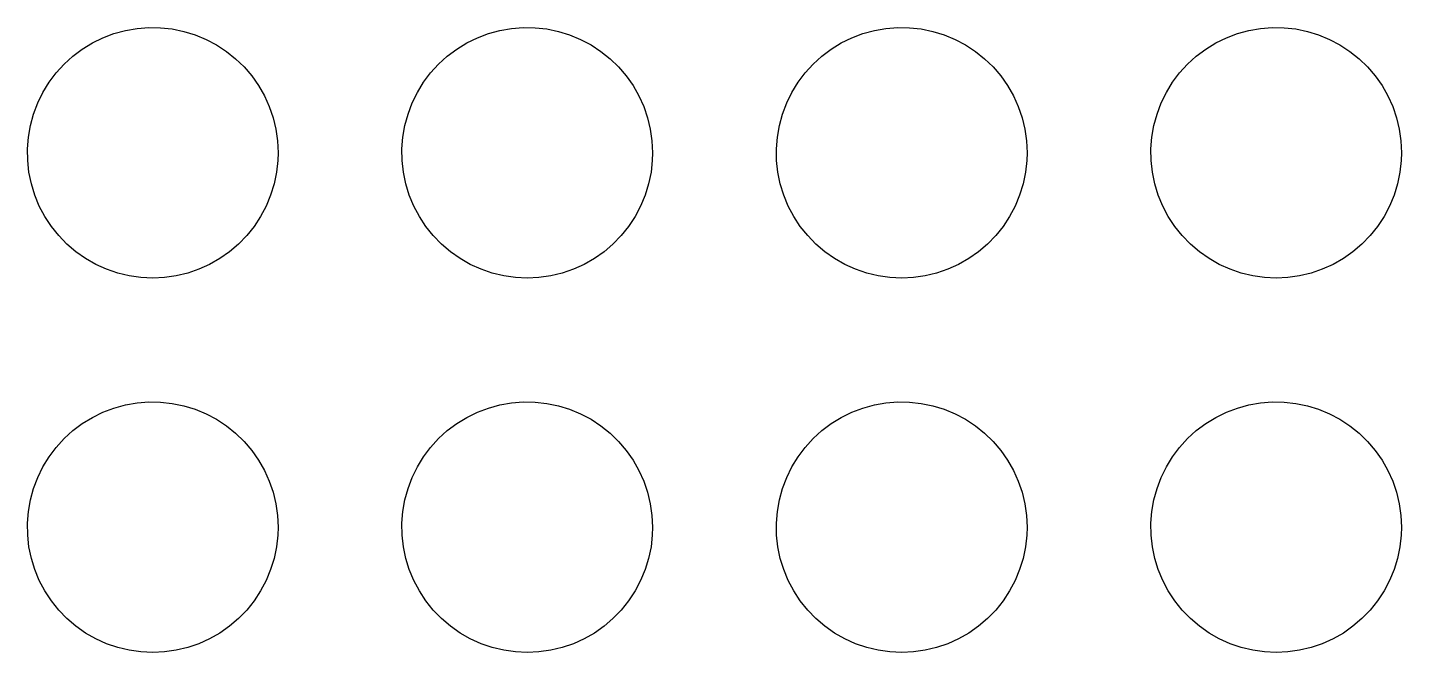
# Model space of a CAD drawing. Extents: x 3.64 to 6.16, y -3.55 to -2.21.
# Drawn here: x 4.2925 to 4.6594, y -2.4061 to -2.2392 of the extents above; entities that cross this region are included whole.
import ezdxf

# ---------------------------------------------------------------- set-up
doc = ezdxf.new("R2010")
doc.units = 0
doc.header["$MEASUREMENT"] = 0
doc.layers.add('BLACK', color=7, linetype='CONTINUOUS')

msp = doc.modelspace()

# ---------------------------------------------------------------- linework, layer by layer
at = {"layer": 'BLACK', "linetype": 'CONTINUOUS'}
for p, q in [((4.31269, -2.24193), (4.31564, -2.24081)), ((4.31564, -2.24081), (4.31868, -2.23998)), ((4.31868, -2.23998), (4.32179, -2.23944)), ((4.32179, -2.23944), (4.32493, -2.23919)), ((4.32493, -2.23919), (4.32809, -2.23924)), ((4.32809, -2.23924), (4.33122, -2.23959)), ((4.33122, -2.23959), (4.33431, -2.24022)), ((4.33431, -2.24022), (4.33732, -2.24115)), ((4.33732, -2.24115), (4.34023, -2.24236)), ((4.41269, -2.24193), (4.41564, -2.24081)), ((4.41564, -2.24081), (4.41868, -2.23998)), ((4.41868, -2.23998), (4.42179, -2.23944)), ((4.42179, -2.23944), (4.42493, -2.23919)), ((4.42493, -2.23919), (4.42809, -2.23924)), ((4.42809, -2.23924), (4.43122, -2.23959)), ((4.43122, -2.23959), (4.43431, -2.24022)), ((4.43431, -2.24022), (4.43732, -2.24115)), ((4.43732, -2.24115), (4.44023, -2.24236)), ((4.51269, -2.24193), (4.51564, -2.24081)), ((4.51564, -2.24081), (4.51868, -2.23998)), ((4.51868, -2.23998), (4.52179, -2.23944)), ((4.52179, -2.23944), (4.52493, -2.23919)), ((4.52493, -2.23919), (4.52809, -2.23924)), ((4.52809, -2.23924), (4.53122, -2.23959)), ((4.53122, -2.23959), (4.53431, -2.24022)), ((4.53431, -2.24022), (4.53732, -2.24115)), ((4.53732, -2.24115), (4.54023, -2.24236)), ((4.61269, -2.24193), (4.61564, -2.24081)), ((4.61564, -2.24081), (4.61868, -2.23998)), ((4.61868, -2.23998), (4.62179, -2.23944)), ((4.62179, -2.23944), (4.62493, -2.23919)), ((4.62493, -2.23919), (4.62809, -2.23924)), ((4.62809, -2.23924), (4.63122, -2.23959)), ((4.63122, -2.23959), (4.63431, -2.24022)), ((4.63431, -2.24022), (4.63732, -2.24115)), ((4.63732, -2.24115), (4.64023, -2.24236)), ((4.30465, -2.24685), (4.30717, -2.24496)), ((4.30717, -2.24496), (4.30986, -2.24331)), ((4.30986, -2.24331), (4.31269, -2.24193)), ((4.34023, -2.24236), (4.34302, -2.24383)), ((4.34302, -2.24383), (4.34565, -2.24556)), ((4.40465, -2.24685), (4.40717, -2.24496)), ((4.40717, -2.24496), (4.40986, -2.24331)), ((4.40986, -2.24331), (4.41269, -2.24193)), ((4.44023, -2.24236), (4.44302, -2.24383)), ((4.44302, -2.24383), (4.44565, -2.24556)), ((4.50465, -2.24685), (4.50717, -2.24496)), ((4.50717, -2.24496), (4.50986, -2.24331)), ((4.50986, -2.24331), (4.51269, -2.24193)), ((4.54023, -2.24236), (4.54302, -2.24383)), ((4.54302, -2.24383), (4.54565, -2.24556)), ((4.60465, -2.24685), (4.60717, -2.24496)), ((4.60717, -2.24496), (4.60986, -2.24331)), ((4.60986, -2.24331), (4.61269, -2.24193)), ((4.64023, -2.24236), (4.64302, -2.24383)), ((4.64302, -2.24383), (4.64565, -2.24556)), ((4.3002, -2.25131), (4.30232, -2.24897)), ((4.30232, -2.24897), (4.30465, -2.24685)), ((4.34565, -2.24556), (4.34811, -2.24754)), ((4.34811, -2.24754), (4.35038, -2.24973)), ((4.4002, -2.25131), (4.40232, -2.24897)), ((4.40232, -2.24897), (4.40465, -2.24685)), ((4.44565, -2.24556), (4.44811, -2.24754)), ((4.44811, -2.24754), (4.45038, -2.24973)), ((4.5002, -2.25131), (4.50232, -2.24897)), ((4.50232, -2.24897), (4.50465, -2.24685)), ((4.54565, -2.24556), (4.54811, -2.24754)), ((4.54811, -2.24754), (4.55038, -2.24973)), ((4.6002, -2.25131), (4.60232, -2.24897)), ((4.60232, -2.24897), (4.60465, -2.24685)), ((4.64565, -2.24556), (4.64811, -2.24754)), ((4.64811, -2.24754), (4.65038, -2.24973)), ((4.29831, -2.25383), (4.3002, -2.25131)), ((4.35038, -2.24973), (4.35243, -2.25213)), ((4.35243, -2.25213), (4.35424, -2.25471)), ((4.39831, -2.25383), (4.4002, -2.25131)), ((4.45038, -2.24973), (4.45243, -2.25213)), ((4.45243, -2.25213), (4.45424, -2.25471)), ((4.49831, -2.25383), (4.5002, -2.25131)), ((4.55038, -2.24973), (4.55243, -2.25213)), ((4.55243, -2.25213), (4.55424, -2.25471)), ((4.59831, -2.25383), (4.6002, -2.25131)), ((4.65038, -2.24973), (4.65243, -2.25213)), ((4.65243, -2.25213), (4.65424, -2.25471)), ((4.29666, -2.25652), (4.29831, -2.25383)), ((4.35424, -2.25471), (4.3558, -2.25745)), ((4.39666, -2.25652), (4.39831, -2.25383)), ((4.45424, -2.25471), (4.4558, -2.25745)), ((4.49666, -2.25652), (4.49831, -2.25383)), ((4.55424, -2.25471), (4.5558, -2.25745)), ((4.59666, -2.25652), (4.59831, -2.25383)), ((4.65424, -2.25471), (4.6558, -2.25745)), ((4.29416, -2.2623), (4.29527, -2.25935)), ((4.29527, -2.25935), (4.29666, -2.25652)), ((4.3558, -2.25745), (4.3571, -2.26032)), ((4.39416, -2.2623), (4.39527, -2.25935)), ((4.39527, -2.25935), (4.39666, -2.25652)), ((4.4558, -2.25745), (4.4571, -2.26032)), ((4.49416, -2.2623), (4.49527, -2.25935)), ((4.49527, -2.25935), (4.49666, -2.25652)), ((4.5558, -2.25745), (4.5571, -2.26032)), ((4.59416, -2.2623), (4.59527, -2.25935)), ((4.59527, -2.25935), (4.59666, -2.25652)), ((4.6558, -2.25745), (4.6571, -2.26032)), ((4.29333, -2.26534), (4.29416, -2.2623)), ((4.3571, -2.26032), (4.35812, -2.2633)), ((4.35812, -2.2633), (4.35886, -2.26637)), ((4.39333, -2.26534), (4.39416, -2.2623)), ((4.4571, -2.26032), (4.45812, -2.2633)), ((4.45812, -2.2633), (4.45886, -2.26637)), ((4.49333, -2.26534), (4.49416, -2.2623)), ((4.5571, -2.26032), (4.55812, -2.2633)), ((4.55812, -2.2633), (4.55886, -2.26637)), ((4.59333, -2.26534), (4.59416, -2.2623)), ((4.6571, -2.26032), (4.65812, -2.2633)), ((4.65812, -2.2633), (4.65886, -2.26637)), ((4.29278, -2.26844), (4.29333, -2.26534)), ((4.35886, -2.26637), (4.3593, -2.26949)), ((4.39278, -2.26844), (4.39333, -2.26534)), ((4.45886, -2.26637), (4.4593, -2.26949)), ((4.49278, -2.26844), (4.49333, -2.26534)), ((4.55886, -2.26637), (4.5593, -2.26949)), ((4.59278, -2.26844), (4.59333, -2.26534)), ((4.65886, -2.26637), (4.6593, -2.26949)), ((4.29254, -2.27159), (4.29278, -2.26844)), ((4.3593, -2.26949), (4.35945, -2.27264)), ((4.39254, -2.27159), (4.39278, -2.26844)), ((4.4593, -2.26949), (4.45945, -2.27264)), ((4.49254, -2.27159), (4.49278, -2.26844)), ((4.5593, -2.26949), (4.55945, -2.27264)), ((4.59254, -2.27159), (4.59278, -2.26844)), ((4.6593, -2.26949), (4.65945, -2.27264)), ((4.29259, -2.27474), (4.29254, -2.27159)), ((4.29293, -2.27787), (4.29259, -2.27474)), ((4.35938, -2.27474), (4.35904, -2.27787)), ((4.35945, -2.27264), (4.35938, -2.27474)), ((4.39259, -2.27474), (4.39254, -2.27159)), ((4.39293, -2.27787), (4.39259, -2.27474)), ((4.45938, -2.27474), (4.45904, -2.27787)), ((4.45945, -2.27264), (4.45938, -2.27474)), ((4.49259, -2.27474), (4.49254, -2.27159)), ((4.49293, -2.27787), (4.49259, -2.27474)), ((4.55938, -2.27474), (4.55904, -2.27787)), ((4.55945, -2.27264), (4.55938, -2.27474)), ((4.59259, -2.27474), (4.59254, -2.27159)), ((4.59293, -2.27787), (4.59259, -2.27474)), ((4.65938, -2.27474), (4.65904, -2.27787)), ((4.65945, -2.27264), (4.65938, -2.27474)), ((4.29357, -2.28096), (4.29293, -2.27787)), ((4.35904, -2.27787), (4.3584, -2.28096)), ((4.39357, -2.28096), (4.39293, -2.27787)), ((4.45904, -2.27787), (4.4584, -2.28096)), ((4.49357, -2.28096), (4.49293, -2.27787)), ((4.55904, -2.27787), (4.5584, -2.28096)), ((4.59357, -2.28096), (4.59293, -2.27787)), ((4.65904, -2.27787), (4.6584, -2.28096)), ((4.2945, -2.28397), (4.29357, -2.28096)), ((4.3584, -2.28096), (4.35747, -2.28397)), ((4.3945, -2.28397), (4.39357, -2.28096)), ((4.4584, -2.28096), (4.45747, -2.28397)), ((4.4945, -2.28397), (4.49357, -2.28096)), ((4.5584, -2.28096), (4.55747, -2.28397)), ((4.5945, -2.28397), (4.59357, -2.28096)), ((4.6584, -2.28096), (4.65747, -2.28397)), ((4.2957, -2.28689), (4.2945, -2.28397)), ((4.35747, -2.28397), (4.35626, -2.28689)), ((4.3957, -2.28689), (4.3945, -2.28397)), ((4.45747, -2.28397), (4.45626, -2.28689)), ((4.4957, -2.28689), (4.4945, -2.28397)), ((4.55747, -2.28397), (4.55626, -2.28689)), ((4.5957, -2.28689), (4.5945, -2.28397)), ((4.65747, -2.28397), (4.65626, -2.28689)), ((4.29718, -2.28967), (4.2957, -2.28689)), ((4.35626, -2.28689), (4.35479, -2.28967)), ((4.39718, -2.28967), (4.3957, -2.28689)), ((4.45626, -2.28689), (4.45479, -2.28967)), ((4.49718, -2.28967), (4.4957, -2.28689)), ((4.55626, -2.28689), (4.55479, -2.28967)), ((4.59718, -2.28967), (4.5957, -2.28689)), ((4.65626, -2.28689), (4.65479, -2.28967)), ((4.29891, -2.29231), (4.29718, -2.28967)), ((4.30088, -2.29477), (4.29891, -2.29231)), ((4.35306, -2.29231), (4.35109, -2.29477)), ((4.35479, -2.28967), (4.35306, -2.29231)), ((4.39891, -2.29231), (4.39718, -2.28967)), ((4.40088, -2.29477), (4.39891, -2.29231)), ((4.45306, -2.29231), (4.45109, -2.29477)), ((4.45479, -2.28967), (4.45306, -2.29231)), ((4.49891, -2.29231), (4.49718, -2.28967)), ((4.50088, -2.29477), (4.49891, -2.29231)), ((4.55306, -2.29231), (4.55109, -2.29477)), ((4.55479, -2.28967), (4.55306, -2.29231)), ((4.59891, -2.29231), (4.59718, -2.28967)), ((4.60088, -2.29477), (4.59891, -2.29231)), ((4.65306, -2.29231), (4.65109, -2.29477)), ((4.65479, -2.28967), (4.65306, -2.29231)), ((4.30308, -2.29703), (4.30088, -2.29477)), ((4.35109, -2.29477), (4.34889, -2.29703)), ((4.40308, -2.29703), (4.40088, -2.29477)), ((4.45109, -2.29477), (4.44889, -2.29703)), ((4.50308, -2.29703), (4.50088, -2.29477)), ((4.55109, -2.29477), (4.54889, -2.29703)), ((4.60308, -2.29703), (4.60088, -2.29477)), ((4.65109, -2.29477), (4.64889, -2.29703)), ((4.30547, -2.29908), (4.30308, -2.29703)), ((4.30805, -2.30089), (4.30547, -2.29908)), ((4.34649, -2.29908), (4.34392, -2.30089)), ((4.34889, -2.29703), (4.34649, -2.29908)), ((4.40547, -2.29908), (4.40308, -2.29703)), ((4.40805, -2.30089), (4.40547, -2.29908)), ((4.44649, -2.29908), (4.44392, -2.30089)), ((4.44889, -2.29703), (4.44649, -2.29908)), ((4.50547, -2.29908), (4.50308, -2.29703)), ((4.50805, -2.30089), (4.50547, -2.29908)), ((4.54649, -2.29908), (4.54392, -2.30089)), ((4.54889, -2.29703), (4.54649, -2.29908)), ((4.60547, -2.29908), (4.60308, -2.29703)), ((4.60805, -2.30089), (4.60547, -2.29908)), ((4.64649, -2.29908), (4.64392, -2.30089)), ((4.64889, -2.29703), (4.64649, -2.29908)), ((4.31079, -2.30245), (4.30805, -2.30089)), ((4.31367, -2.30375), (4.31079, -2.30245)), ((4.31665, -2.30477), (4.31367, -2.30375)), ((4.3383, -2.30375), (4.33532, -2.30477)), ((4.34118, -2.30245), (4.3383, -2.30375)), ((4.34392, -2.30089), (4.34118, -2.30245)), ((4.41079, -2.30245), (4.40805, -2.30089)), ((4.41367, -2.30375), (4.41079, -2.30245)), ((4.41665, -2.30477), (4.41367, -2.30375)), ((4.4383, -2.30375), (4.43532, -2.30477)), ((4.44118, -2.30245), (4.4383, -2.30375)), ((4.44392, -2.30089), (4.44118, -2.30245)), ((4.51079, -2.30245), (4.50805, -2.30089)), ((4.51367, -2.30375), (4.51079, -2.30245)), ((4.51665, -2.30477), (4.51367, -2.30375)), ((4.5383, -2.30375), (4.53532, -2.30477)), ((4.54118, -2.30245), (4.5383, -2.30375)), ((4.54392, -2.30089), (4.54118, -2.30245)), ((4.61079, -2.30245), (4.60805, -2.30089)), ((4.61367, -2.30375), (4.61079, -2.30245)), ((4.61665, -2.30477), (4.61367, -2.30375)), ((4.6383, -2.30375), (4.63532, -2.30477)), ((4.64118, -2.30245), (4.6383, -2.30375)), ((4.64392, -2.30089), (4.64118, -2.30245)), ((4.31971, -2.30551), (4.31665, -2.30477)), ((4.32283, -2.30595), (4.31971, -2.30551)), ((4.32598, -2.3061), (4.32283, -2.30595)), ((4.32913, -2.30595), (4.32598, -2.3061)), ((4.33225, -2.30551), (4.32913, -2.30595)), ((4.33532, -2.30477), (4.33225, -2.30551)), ((4.41971, -2.30551), (4.41665, -2.30477)), ((4.42283, -2.30595), (4.41971, -2.30551)), ((4.42598, -2.3061), (4.42283, -2.30595)), ((4.42913, -2.30595), (4.42598, -2.3061)), ((4.43225, -2.30551), (4.42913, -2.30595)), ((4.43532, -2.30477), (4.43225, -2.30551)), ((4.51971, -2.30551), (4.51665, -2.30477)), ((4.52283, -2.30595), (4.51971, -2.30551)), ((4.52598, -2.3061), (4.52283, -2.30595)), ((4.52913, -2.30595), (4.52598, -2.3061)), ((4.53225, -2.30551), (4.52913, -2.30595)), ((4.53532, -2.30477), (4.53225, -2.30551)), ((4.61971, -2.30551), (4.61665, -2.30477)), ((4.62283, -2.30595), (4.61971, -2.30551)), ((4.62598, -2.3061), (4.62283, -2.30595)), ((4.62913, -2.30595), (4.62598, -2.3061)), ((4.63225, -2.30551), (4.62913, -2.30595)), ((4.63532, -2.30477), (4.63225, -2.30551)), ((4.31269, -2.34193), (4.31564, -2.34081)), ((4.31564, -2.34081), (4.31868, -2.33998)), ((4.31868, -2.33998), (4.32179, -2.33944)), ((4.32179, -2.33944), (4.32493, -2.33919)), ((4.32493, -2.33919), (4.32809, -2.33924)), ((4.32809, -2.33924), (4.33122, -2.33959)), ((4.33122, -2.33959), (4.33431, -2.34022)), ((4.33431, -2.34022), (4.33732, -2.34115)), ((4.41269, -2.34193), (4.41564, -2.34081)), ((4.41564, -2.34081), (4.41868, -2.33998)), ((4.41868, -2.33998), (4.42179, -2.33944)), ((4.42179, -2.33944), (4.42493, -2.33919)), ((4.42493, -2.33919), (4.42809, -2.33924)), ((4.42809, -2.33924), (4.43122, -2.33959)), ((4.43122, -2.33959), (4.43431, -2.34022)), ((4.43431, -2.34022), (4.43732, -2.34115)), ((4.51269, -2.34193), (4.51564, -2.34081)), ((4.51564, -2.34081), (4.51868, -2.33998)), ((4.51868, -2.33998), (4.52179, -2.33944)), ((4.52179, -2.33944), (4.52493, -2.33919)), ((4.52493, -2.33919), (4.52809, -2.33924)), ((4.52809, -2.33924), (4.53122, -2.33959)), ((4.53122, -2.33959), (4.53431, -2.34022)), ((4.53431, -2.34022), (4.53732, -2.34115)), ((4.61269, -2.34193), (4.61564, -2.34081)), ((4.61564, -2.34081), (4.61868, -2.33998)), ((4.61868, -2.33998), (4.62179, -2.33944)), ((4.62179, -2.33944), (4.62493, -2.33919)), ((4.62493, -2.33919), (4.62809, -2.33924)), ((4.62809, -2.33924), (4.63122, -2.33959)), ((4.63122, -2.33959), (4.63431, -2.34022)), ((4.63431, -2.34022), (4.63732, -2.34115)), ((4.30717, -2.34496), (4.30986, -2.34331)), ((4.30986, -2.34331), (4.31269, -2.34193)), ((4.33732, -2.34115), (4.34023, -2.34236)), ((4.34023, -2.34236), (4.34302, -2.34383)), ((4.34302, -2.34383), (4.34565, -2.34556)), ((4.40717, -2.34496), (4.40986, -2.34331)), ((4.40986, -2.34331), (4.41269, -2.34193)), ((4.43732, -2.34115), (4.44023, -2.34236)), ((4.44023, -2.34236), (4.44302, -2.34383)), ((4.44302, -2.34383), (4.44565, -2.34556)), ((4.50717, -2.34496), (4.50986, -2.34331)), ((4.50986, -2.34331), (4.51269, -2.34193)), ((4.53732, -2.34115), (4.54023, -2.34236)), ((4.54023, -2.34236), (4.54302, -2.34383)), ((4.54302, -2.34383), (4.54565, -2.34556)), ((4.60717, -2.34496), (4.60986, -2.34331)), ((4.60986, -2.34331), (4.61269, -2.34193)), ((4.63732, -2.34115), (4.64023, -2.34236)), ((4.64023, -2.34236), (4.64302, -2.34383)), ((4.64302, -2.34383), (4.64565, -2.34556)), ((4.30232, -2.34897), (4.30465, -2.34685)), ((4.30465, -2.34685), (4.30717, -2.34496)), ((4.34565, -2.34556), (4.34811, -2.34754)), ((4.34811, -2.34754), (4.35038, -2.34973)), ((4.40232, -2.34897), (4.40465, -2.34685)), ((4.40465, -2.34685), (4.40717, -2.34496)), ((4.44565, -2.34556), (4.44811, -2.34754)), ((4.44811, -2.34754), (4.45038, -2.34973)), ((4.50232, -2.34897), (4.50465, -2.34685)), ((4.50465, -2.34685), (4.50717, -2.34496)), ((4.54565, -2.34556), (4.54811, -2.34754)), ((4.54811, -2.34754), (4.55038, -2.34973)), ((4.60232, -2.34897), (4.60465, -2.34685)), ((4.60465, -2.34685), (4.60717, -2.34496)), ((4.64565, -2.34556), (4.64811, -2.34754)), ((4.64811, -2.34754), (4.65038, -2.34973)), ((4.29831, -2.35383), (4.3002, -2.35131)), ((4.3002, -2.35131), (4.30232, -2.34897)), ((4.35038, -2.34973), (4.35243, -2.35213)), ((4.39831, -2.35383), (4.4002, -2.35131)), ((4.4002, -2.35131), (4.40232, -2.34897)), ((4.45038, -2.34973), (4.45243, -2.35213)), ((4.49831, -2.35383), (4.5002, -2.35131)), ((4.5002, -2.35131), (4.50232, -2.34897)), ((4.55038, -2.34973), (4.55243, -2.35213)), ((4.59831, -2.35383), (4.6002, -2.35131)), ((4.6002, -2.35131), (4.60232, -2.34897)), ((4.65038, -2.34973), (4.65243, -2.35213)), ((4.29666, -2.35652), (4.29831, -2.35383)), ((4.35243, -2.35213), (4.35424, -2.35471)), ((4.35424, -2.35471), (4.3558, -2.35745)), ((4.39666, -2.35652), (4.39831, -2.35383)), ((4.45243, -2.35213), (4.45424, -2.35471)), ((4.45424, -2.35471), (4.4558, -2.35745)), ((4.49666, -2.35652), (4.49831, -2.35383)), ((4.55243, -2.35213), (4.55424, -2.35471)), ((4.55424, -2.35471), (4.5558, -2.35745)), ((4.59666, -2.35652), (4.59831, -2.35383)), ((4.65243, -2.35213), (4.65424, -2.35471)), ((4.65424, -2.35471), (4.6558, -2.35745)), ((4.29527, -2.35935), (4.29666, -2.35652)), ((4.3558, -2.35745), (4.3571, -2.36032)), ((4.39527, -2.35935), (4.39666, -2.35652)), ((4.4558, -2.35745), (4.4571, -2.36032)), ((4.49527, -2.35935), (4.49666, -2.35652)), ((4.5558, -2.35745), (4.5571, -2.36032)), ((4.59527, -2.35935), (4.59666, -2.35652)), ((4.6558, -2.35745), (4.6571, -2.36032)), ((4.29333, -2.36534), (4.29416, -2.3623)), ((4.29416, -2.3623), (4.29527, -2.35935)), ((4.3571, -2.36032), (4.35812, -2.3633)), ((4.39333, -2.36534), (4.39416, -2.3623)), ((4.39416, -2.3623), (4.39527, -2.35935)), ((4.4571, -2.36032), (4.45812, -2.3633)), ((4.49333, -2.36534), (4.49416, -2.3623)), ((4.49416, -2.3623), (4.49527, -2.35935)), ((4.5571, -2.36032), (4.55812, -2.3633)), ((4.59333, -2.36534), (4.59416, -2.3623)), ((4.59416, -2.3623), (4.59527, -2.35935)), ((4.6571, -2.36032), (4.65812, -2.3633)), ((4.29278, -2.36844), (4.29333, -2.36534)), ((4.35812, -2.3633), (4.35886, -2.36637)), ((4.35886, -2.36637), (4.3593, -2.36949)), ((4.39278, -2.36844), (4.39333, -2.36534)), ((4.45812, -2.3633), (4.45886, -2.36637)), ((4.45886, -2.36637), (4.4593, -2.36949)), ((4.49278, -2.36844), (4.49333, -2.36534)), ((4.55812, -2.3633), (4.55886, -2.36637)), ((4.55886, -2.36637), (4.5593, -2.36949)), ((4.59278, -2.36844), (4.59333, -2.36534)), ((4.65812, -2.3633), (4.65886, -2.36637)), ((4.65886, -2.36637), (4.6593, -2.36949)), ((4.29254, -2.37159), (4.29278, -2.36844)), ((4.3593, -2.36949), (4.35945, -2.37264)), ((4.39254, -2.37159), (4.39278, -2.36844)), ((4.4593, -2.36949), (4.45945, -2.37264)), ((4.49254, -2.37159), (4.49278, -2.36844)), ((4.5593, -2.36949), (4.55945, -2.37264)), ((4.59254, -2.37159), (4.59278, -2.36844)), ((4.6593, -2.36949), (4.65945, -2.37264)), ((4.29259, -2.37474), (4.29254, -2.37159)), ((4.35945, -2.37264), (4.35938, -2.37474)), ((4.39259, -2.37474), (4.39254, -2.37159)), ((4.45945, -2.37264), (4.45938, -2.37474)), ((4.49259, -2.37474), (4.49254, -2.37159)), ((4.55945, -2.37264), (4.55938, -2.37474)), ((4.59259, -2.37474), (4.59254, -2.37159)), ((4.65945, -2.37264), (4.65938, -2.37474)), ((4.29293, -2.37787), (4.29259, -2.37474)), ((4.35938, -2.37474), (4.35904, -2.37787)), ((4.39293, -2.37787), (4.39259, -2.37474)), ((4.45938, -2.37474), (4.45904, -2.37787)), ((4.49293, -2.37787), (4.49259, -2.37474)), ((4.55938, -2.37474), (4.55904, -2.37787)), ((4.59293, -2.37787), (4.59259, -2.37474)), ((4.65938, -2.37474), (4.65904, -2.37787)), ((4.29357, -2.38096), (4.29293, -2.37787)), ((4.2945, -2.38397), (4.29357, -2.38096)), ((4.3584, -2.38096), (4.35747, -2.38397)), ((4.35904, -2.37787), (4.3584, -2.38096)), ((4.39357, -2.38096), (4.39293, -2.37787)), ((4.3945, -2.38397), (4.39357, -2.38096)), ((4.4584, -2.38096), (4.45747, -2.38397)), ((4.45904, -2.37787), (4.4584, -2.38096)), ((4.49357, -2.38096), (4.49293, -2.37787)), ((4.4945, -2.38397), (4.49357, -2.38096)), ((4.5584, -2.38096), (4.55747, -2.38397)), ((4.55904, -2.37787), (4.5584, -2.38096)), ((4.59357, -2.38096), (4.59293, -2.37787)), ((4.5945, -2.38397), (4.59357, -2.38096)), ((4.6584, -2.38096), (4.65747, -2.38397)), ((4.65904, -2.37787), (4.6584, -2.38096)), ((4.2957, -2.38689), (4.2945, -2.38397)), ((4.35747, -2.38397), (4.35626, -2.38689)), ((4.3957, -2.38689), (4.3945, -2.38397)), ((4.45747, -2.38397), (4.45626, -2.38689)), ((4.4957, -2.38689), (4.4945, -2.38397)), ((4.55747, -2.38397), (4.55626, -2.38689)), ((4.5957, -2.38689), (4.5945, -2.38397)), ((4.65747, -2.38397), (4.65626, -2.38689)), ((4.29718, -2.38967), (4.2957, -2.38689)), ((4.35626, -2.38689), (4.35479, -2.38967)), ((4.39718, -2.38967), (4.3957, -2.38689)), ((4.45626, -2.38689), (4.45479, -2.38967)), ((4.49718, -2.38967), (4.4957, -2.38689)), ((4.55626, -2.38689), (4.55479, -2.38967)), ((4.59718, -2.38967), (4.5957, -2.38689)), ((4.65626, -2.38689), (4.65479, -2.38967)), ((4.29891, -2.39231), (4.29718, -2.38967)), ((4.35479, -2.38967), (4.35306, -2.39231)), ((4.39891, -2.39231), (4.39718, -2.38967)), ((4.45479, -2.38967), (4.45306, -2.39231)), ((4.49891, -2.39231), (4.49718, -2.38967)), ((4.55479, -2.38967), (4.55306, -2.39231)), ((4.59891, -2.39231), (4.59718, -2.38967)), ((4.65479, -2.38967), (4.65306, -2.39231)), ((4.30088, -2.39477), (4.29891, -2.39231)), ((4.30308, -2.39703), (4.30088, -2.39477)), ((4.35109, -2.39477), (4.34889, -2.39703)), ((4.35306, -2.39231), (4.35109, -2.39477)), ((4.40088, -2.39477), (4.39891, -2.39231)), ((4.40308, -2.39703), (4.40088, -2.39477)), ((4.45109, -2.39477), (4.44889, -2.39703)), ((4.45306, -2.39231), (4.45109, -2.39477)), ((4.50088, -2.39477), (4.49891, -2.39231)), ((4.50308, -2.39703), (4.50088, -2.39477)), ((4.55109, -2.39477), (4.54889, -2.39703)), ((4.55306, -2.39231), (4.55109, -2.39477)), ((4.60088, -2.39477), (4.59891, -2.39231)), ((4.60308, -2.39703), (4.60088, -2.39477)), ((4.65109, -2.39477), (4.64889, -2.39703)), ((4.65306, -2.39231), (4.65109, -2.39477)), ((4.30547, -2.39908), (4.30308, -2.39703)), ((4.30805, -2.40089), (4.30547, -2.39908)), ((4.34649, -2.39908), (4.34392, -2.40089)), ((4.34889, -2.39703), (4.34649, -2.39908)), ((4.40547, -2.39908), (4.40308, -2.39703)), ((4.40805, -2.40089), (4.40547, -2.39908)), ((4.44649, -2.39908), (4.44392, -2.40089)), ((4.44889, -2.39703), (4.44649, -2.39908)), ((4.50547, -2.39908), (4.50308, -2.39703)), ((4.50805, -2.40089), (4.50547, -2.39908)), ((4.54649, -2.39908), (4.54392, -2.40089)), ((4.54889, -2.39703), (4.54649, -2.39908)), ((4.60547, -2.39908), (4.60308, -2.39703)), ((4.60805, -2.40089), (4.60547, -2.39908)), ((4.64649, -2.39908), (4.64392, -2.40089)), ((4.64889, -2.39703), (4.64649, -2.39908)), ((4.31079, -2.40245), (4.30805, -2.40089)), ((4.31367, -2.40375), (4.31079, -2.40245)), ((4.34118, -2.40245), (4.3383, -2.40375)), ((4.34392, -2.40089), (4.34118, -2.40245)), ((4.41079, -2.40245), (4.40805, -2.40089)), ((4.41367, -2.40375), (4.41079, -2.40245)), ((4.44118, -2.40245), (4.4383, -2.40375)), ((4.44392, -2.40089), (4.44118, -2.40245)), ((4.51079, -2.40245), (4.50805, -2.40089)), ((4.51367, -2.40375), (4.51079, -2.40245)), ((4.54118, -2.40245), (4.5383, -2.40375)), ((4.54392, -2.40089), (4.54118, -2.40245)), ((4.61079, -2.40245), (4.60805, -2.40089)), ((4.61367, -2.40375), (4.61079, -2.40245)), ((4.64118, -2.40245), (4.6383, -2.40375)), ((4.64392, -2.40089), (4.64118, -2.40245)), ((4.31665, -2.40477), (4.31367, -2.40375)), ((4.31971, -2.40551), (4.31665, -2.40477)), ((4.32283, -2.40595), (4.31971, -2.40551)), ((4.32598, -2.4061), (4.32283, -2.40595)), ((4.32913, -2.40595), (4.32598, -2.4061)), ((4.33225, -2.40551), (4.32913, -2.40595)), ((4.33532, -2.40477), (4.33225, -2.40551)), ((4.3383, -2.40375), (4.33532, -2.40477)), ((4.41665, -2.40477), (4.41367, -2.40375)), ((4.41971, -2.40551), (4.41665, -2.40477)), ((4.42283, -2.40595), (4.41971, -2.40551)), ((4.42598, -2.4061), (4.42283, -2.40595)), ((4.42913, -2.40595), (4.42598, -2.4061)), ((4.43225, -2.40551), (4.42913, -2.40595)), ((4.43532, -2.40477), (4.43225, -2.40551)), ((4.4383, -2.40375), (4.43532, -2.40477)), ((4.51665, -2.40477), (4.51367, -2.40375)), ((4.51971, -2.40551), (4.51665, -2.40477)), ((4.52283, -2.40595), (4.51971, -2.40551)), ((4.52598, -2.4061), (4.52283, -2.40595)), ((4.52913, -2.40595), (4.52598, -2.4061)), ((4.53225, -2.40551), (4.52913, -2.40595)), ((4.53532, -2.40477), (4.53225, -2.40551)), ((4.5383, -2.40375), (4.53532, -2.40477)), ((4.61665, -2.40477), (4.61367, -2.40375)), ((4.61971, -2.40551), (4.61665, -2.40477)), ((4.62283, -2.40595), (4.61971, -2.40551)), ((4.62598, -2.4061), (4.62283, -2.40595)), ((4.62913, -2.40595), (4.62598, -2.4061)), ((4.63225, -2.40551), (4.62913, -2.40595)), ((4.63532, -2.40477), (4.63225, -2.40551)), ((4.6383, -2.40375), (4.63532, -2.40477))]:
    msp.add_line(p, q, dxfattribs=at)

doc.saveas('drawing.dxf')
